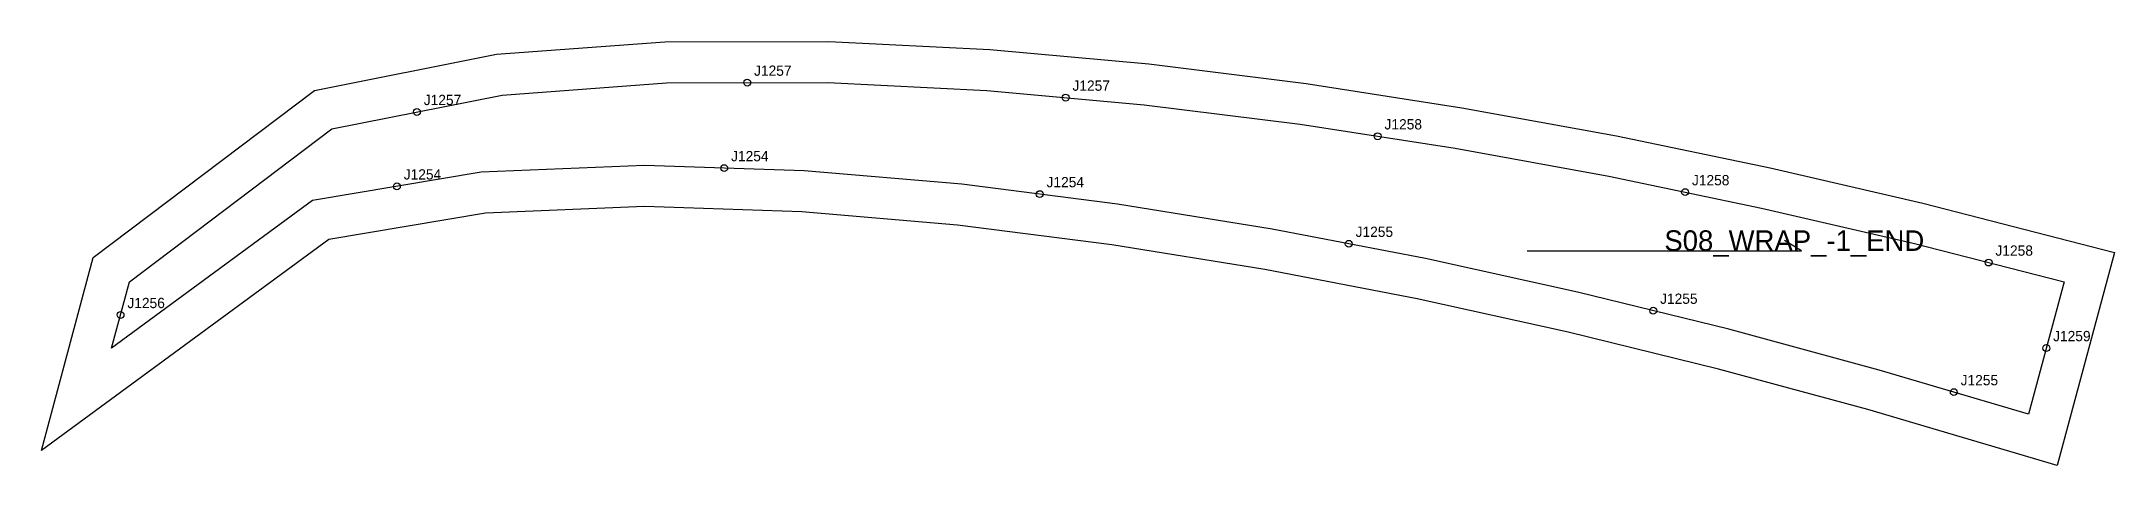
# Model space of a CAD drawing. Header units: millimetres. Extents: x -26 to 579, y -54 to 70.
import ezdxf

# ---------------------------------------------------------------- set-up
doc = ezdxf.new("R2010")
doc.units = ezdxf.units.MM
for name, color, linetype in [('CUT', 1, 'Continuous'), ('GRAIN', 3, 'Continuous'), ('LABEL', 7, 'Continuous'), ('NOTCH', 2, 'Continuous'), ('SEW', 5, 'Continuous')]:
    doc.layers.add(name, color=color, linetype=linetype)

msp = doc.modelspace()

# ---------------------------------------------------------------- linework, layer by layer
at = {"layer": 'CUT'}
msp.add_lwpolyline([(-10.52, 7.08), (53.97, 55.92), (107.06, 66.46), (156.2, 70.12), (203.99, 70.21), (250.94, 67.86), (297.28, 63.64), (343.15, 57.9), (388.62, 50.85), (433.74, 42.61), (478.55, 33.29), (523.08, 22.94), (578.96, 8.61), (562.25, -53.63), (507.02, -37.29), (463.46, -25.46), (419.64, -14.66), (375.55, -4.93), (331.18, 3.62), (286.5, 10.86), (241.48, 16.58), (196.08, 20.47), (150.23, 21.97), (103.87, 20.05), (58.2, 12.4), (-25.65, -49.26), (-10.52, 7.08)], close=True, dxfattribs=at)
at = {"layer": 'GRAIN'}
for p, q in [((407.66, 9.05), (487.66, 9.05)), ((487.66, 9.05), (482.66, 12.05))]:
    msp.add_line(p, q, dxfattribs=at)
at = {"layer": 'NOTCH'}
for centre in [(180.18, 58.17), (273.04, 53.8), (83.85, 49.62), (364.05, 42.51), (173.48, 33.22), (78.01, 27.89), (265.48, 25.63), (453.71, 26.2), (355.62, 11.13), (542.23, 5.64), (-2.59, -9.66), (444.42, -8.41), (559.04, -19.32), (532.07, -32.19)]:
    msp.add_circle(centre, 1, dxfattribs=at)
at = {"layer": 'SEW'}
msp.add_lwpolyline([(0, 0), (59.01, 44.69), (108.68, 54.55), (156.66, 58.13), (203.7, 58.21), (250.09, 55.88), (295.99, 51.71), (341.48, 46.02), (386.62, 39.01), (431.44, 30.83), (475.97, 21.57), (520.23, 11.28), (564.22, 0), (553.85, -38.63), (510.29, -25.74), (466.47, -13.84), (422.37, -2.97), (377.98, 6.82), (333.27, 15.43), (288.21, 22.74), (242.75, 28.52), (196.78, 32.45), (150.18, 33.98), (102.63, 32.01), (53.4, 23.76), (-5.19, -19.32)], close=True, dxfattribs=at)

# ---------------------------------------------------------------- texts
at = {"layer": 'LABEL'}
for s, height, p in [('J1257', 3, (182.18, 60.17)), ('J1257', 3, (85.85, 51.62)), ('J1257', 3, (275.04, 55.8)), ('J1258', 3, (366.05, 44.51)), ('J1254', 3, (175.48, 35.22)), ('J1254', 3, (80.01, 29.89)), ('J1254', 3, (267.48, 27.63)), ('J1258', 3, (455.71, 28.2)), ('J1255', 3, (357.62, 13.13)), ('S08_WRAP_-1_END', 6, (447.66, 9.05)), ('J1258', 3, (544.23, 7.64)), ('J1256', 3, (-0.59, -7.66)), ('J1255', 3, (446.42, -6.41)), ('J1259', 3, (561.04, -17.32)), ('J1255', 3, (534.07, -30.19))]:
    msp.add_text(s, height=height, dxfattribs=at).set_placement(p)

doc.saveas('drawing.dxf')
